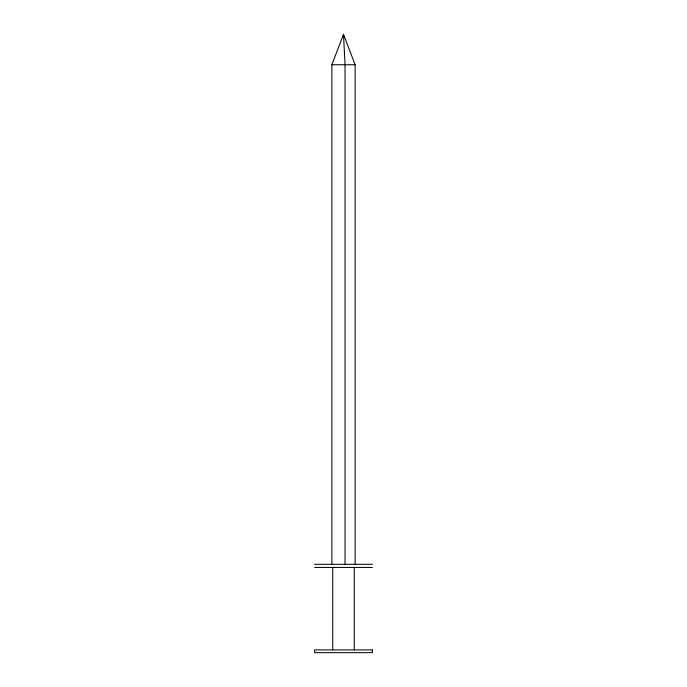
<?xml version="1.0" encoding="UTF-8"?>
<svg xmlns="http://www.w3.org/2000/svg" width="687" height="687" viewBox="0 0 687 687"><rect width="100%" height="100%" fill="white"/><g stroke="black" fill="none" stroke-linecap="round" stroke-linejoin="round"><path stroke-width="1.03" d="M343.397 36.445L343.5 34.35L355.119 64.741L355.119 564.319M331.881 564.319L331.881 64.741L343.5 34.35L345.046 64.741L345.046 564.319M331.881 64.741L355.119 64.741M314.62 564.319L372.38 564.319M314.62 567.436L372.38 567.436M354.277 567.436L354.277 649.919M332.723 567.436L332.723 649.919M372.38 649.919L314.62 649.919L314.62 652.65L372.38 652.65L372.38 649.919"/></g></svg>
